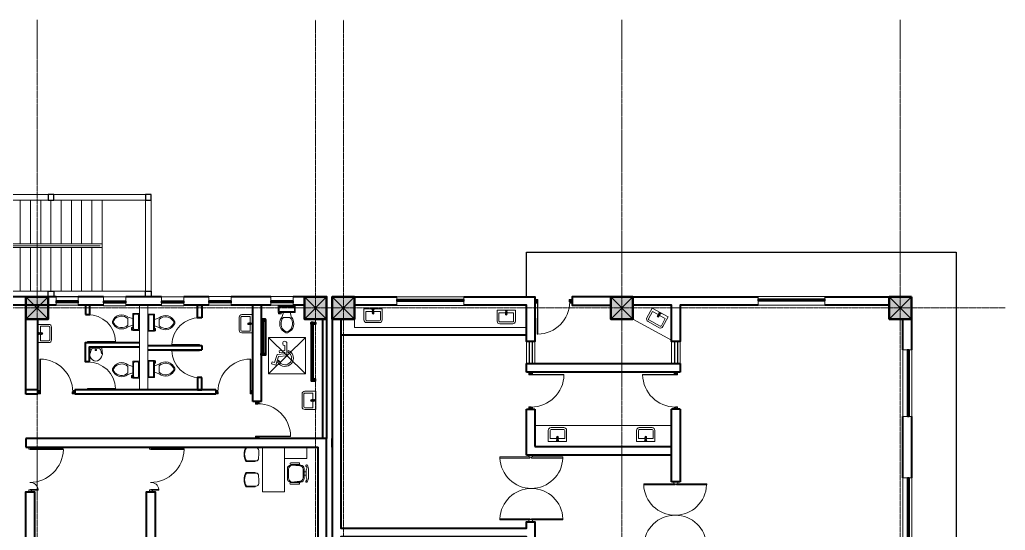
# Model space of a CAD drawing. Header units: millimetres. Extents: x 2399484 to 3337895, y 3598750 to 3969149.
# Drawn here: x 2451994 to 2478538, y 3685208 to 3698952 of the extents above; entities that cross this region are included whole.
import ezdxf

# ---------------------------------------------------------------- set-up
doc = ezdxf.new("R2010")
doc.units = ezdxf.units.MM
doc.header["$MEASUREMENT"] = 0
doc.linetypes.add('CENTER', pattern=[2, 1.25, -0.25, 0.25, -0.25])
doc.linetypes.add('DASHED', pattern=[0.75, 0.5, -0.25])
for name, color, linetype, lineweight in [('0newfurnture', 30, 'Continuous', 15), ('centreline', 52, 'CENTER', 5), ('Column-0.5', 14, 'Continuous', 50), ('Dimension- 0.15', 114, 'Continuous', 15), ('Dimension-137.5', 86, 'Continuous', 13), ('door', 41, 'Continuous', 5), ('Door Opening-0.09', 253, 'Continuous', 9), ('Frame-0.3', 24, 'Continuous', 30), ('furniture', 34, 'Continuous', 15), ('Furniture Hospital-0.09', 44, 'Continuous', 9), ('Hatch', 9, 'Continuous', 9), ('hidden lines', 205, 'DASHED', 5), ('Metal  workt-0.2', 13, 'Continuous', 20), ('Sill Level', 140, 'Continuous', 20), ('stairs', 6, 'Continuous', 25), ('T-Fixture-0.09', 255, 'Continuous', 9), ('WALL 0.2', 7, 'Continuous', 20), ('wall 0.4', 7, 'Continuous', 40), ('WINDOW', 152, 'Continuous', 30), ('Windows Plan', 152, 'Continuous', 35)]:
    doc.layers.add(name, color=color, linetype=linetype, lineweight=lineweight)

# ---------------------------------------------------------------- blocks, each defined once
blk = doc.blocks.new("door 3'3")
at = {"layer": 'door'}
for p, q in [((82769.4, -31237.4), (82769.4, -31203.4)), ((82769.8, -31203.4), (82769.4, -31203.4)), ((82769.8, -31237.4), (82769.8, -31203.4))]:
    blk.add_line(p, q, dxfattribs=at)
at = {"layer": 'door', "ltscale": 80}
for points in [[(82769.8, -31239.8), (82767.4, -31239.8), (82767.4, -31239.4), (82766.9, -31239.4), (82766.9, -31236.4), (82767.4, -31236.4), (82767.4, -31235.9), (82769.4, -31235.9), (82769.4, -31237.4), (82769.8, -31237.4)], [(82802.9, -31239.8), (82805.4, -31239.8), (82805.4, -31239.4), (82805.9, -31239.4), (82805.9, -31236.4), (82805.4, -31236.4), (82805.4, -31235.9), (82803.4, -31235.9), (82803.4, -31237.4), (82802.9, -31237.4)]]:
    blk.add_lwpolyline(points, close=True, dxfattribs=at)
blk.add_arc((82769.4, -31237.4), 34, 0, 89.2047, dxfattribs=at)
at = {"layer": 'Hatch'}
for centre, radius, start, end in [((82767.7, -31239.9), 2.68, 36.7582, 107.5329), ((82767.3, -31240.3), 1.96, 14.7681, 101.3525), ((82757.2, -31236.2), 10.6, 342.6842, 1.6014), ((82764.4, -31235.9), 4.57, 311.0325, 0.2101), ((82768.1, -31239.1), 3.04, 64.8198, 103.5348), ((82767.3, -31236.1), 3.25, 271.0473, 321.5319), ((82805.1, -31239.9), 2.68, 72.4671, 143.2418), ((82805.5, -31236.1), 3.25, 218.4681, 268.9527), ((82804.7, -31239.1), 3.04, 76.4652, 115.1802), ((82805.5, -31240.3), 1.96, 78.6475, 165.2319), ((82808.4, -31235.9), 4.57, 179.7899, 228.9675), ((82815.6, -31236.2), 10.6, 178.3986, 197.3158)]:
    blk.add_arc(centre, radius, start, end, dxfattribs=at)
blk = doc.blocks.new('MAIN DOOR')
at = {"layer": 'door', "ltscale": 1000}
for points in [[(2313.5, 188.5), (2347.4, 188.5), (2347.4, 187.3), (2313.5, 187.3)], [(2381.3, 188.5), (2348.9, 188.5), (2348.9, 187.3), (2381.3, 187.3)]]:
    blk.add_lwpolyline(points, close=True, dxfattribs=at)
for points in [[(2346.1, 190.6), (2346.1, 188.5)], [(2348.9, 188.1), (2347.4, 188.1), (2347.4, 188.5), (2346.1, 188.5), (2346.1, 190.6), (2350.2, 190.6)], [(2347.4, 188.1), (2348.9, 188.1), (2348.9, 188.5), (2350.2, 188.5), (2350.2, 190.6), (2346.1, 190.6)], [(2350.2, 190.6), (2350.2, 188.5)], [(2313.4, 120.7), (2347.3, 120.7), (2347.3, 121.9), (2313.4, 121.9), (2313.4, 120.7)], [(2348.8, 121.1), (2347.3, 121.1), (2347.3, 120.7), (2346, 120.7), (2346, 118.6), (2350.1, 118.6)], [(2347.3, 121.1), (2348.8, 121.1), (2348.8, 120.7), (2350.1, 120.7), (2350.1, 118.6), (2346, 118.6)], [(2346, 118.6), (2346, 120.7)], [(2381.3, 120.7), (2348.8, 120.7), (2348.8, 121.9), (2381.3, 121.9), (2381.3, 120.7)], [(2350.1, 118.6), (2350.1, 120.7)]]:
    blk.add_lwpolyline(points, dxfattribs=at)
at = {"layer": 'Door Opening-0.09', "ltscale": 1000}
for centre, start, end in [((2347.4, 188.5), 182.1168, 357.8826), ((2347.3, 120.7), 2.1167, 177.8826)]:
    blk.add_arc(centre, 33.9, start, end, dxfattribs=at)
at = {"layer": 'WINDOW', "ltscale": 5}
blk.add_line((2350.1, 190.6), (2350.1, 190.6), dxfattribs=at)
blk = doc.blocks.new('d1')
at = {"layer": 'door'}
for p, q in [((2442.7, 10746.2), (2408.3, 10746.2)), ((2408.3, 10746.2), (2408.3, 10745.7)), ((2442.7, 10745.7), (2408.3, 10745.7))]:
    blk.add_line(p, q, dxfattribs=at)
at = {"layer": 'door', "ltscale": 80}
for points in [[(2445, 10779.7), (2445, 10782), (2444.6, 10782), (2444.6, 10782.4), (2441.8, 10782.4), (2441.8, 10782), (2441.4, 10782), (2441.4, 10780.1), (2442.7, 10780.1), (2442.7, 10779.7)], [(2445, 10746.2), (2445, 10743.9), (2444.6, 10743.9), (2444.6, 10743.4), (2441.8, 10743.4), (2441.8, 10743.9), (2441.4, 10743.9), (2441.4, 10745.7), (2442.7, 10745.7), (2442.7, 10746.2)]]:
    blk.add_lwpolyline(points, close=True, dxfattribs=at)
at = {"layer": 'Door Opening-0.09', "ltscale": 80}
blk.add_arc((2442.7, 10745.7), 34.4, 90, 179.274, dxfattribs=at)
at = {"layer": 'hidden lines'}
for centre, radius, start, end in [((2441.6, 10791.4), 9.82, 268.3986, 287.3158), ((2441.4, 10784.8), 4.22, 269.7899, 318.9675), ((2444.3, 10781.3), 2.81, 166.4652, 205.1802), ((2445, 10781.7), 2.48, 162.4671, 233.2418), ((2441.6, 10782), 3, 308.4681, 358.9527), ((2445.5, 10782.1), 1.81, 168.6475, 255.2319), ((2444.3, 10744.5), 2.81, 154.8198, 193.5348), ((2445, 10744.2), 2.48, 126.7582, 197.5329), ((2441.6, 10743.8), 3, 1.0473, 51.5319), ((2445.5, 10743.8), 1.81, 104.7681, 191.3525), ((2441.4, 10741.1), 4.22, 41.0325, 90.2101), ((2441.6, 10734.5), 9.82, 72.6842, 91.6014)]:
    blk.add_arc(centre, radius, start, end, dxfattribs=at)
blk = doc.blocks.new('sems')
at = {"layer": 'Dimension- 0.15', "ltscale": 5}
h = blk.add_hatch(dxfattribs=at)
h.set_pattern_fill('ANSI31', color=256, scale=25.555556)
h.set_pattern_definition([(45, (55035.0093, 4945698.8337), (-2.258813329, 2.258813329), [])])
h.paths.add_polyline_path([(2173550, 4150430), (2173550, 4150489), (2173491, 4150489, 0.414214)])
h.paths.add_polyline_path([(2173550, 4150430, 0.414214), (2173609, 4150489), (2173550, 4150489)])
h.paths.add_polyline_path([(2173550, 4150489), (2173609, 4150489, 0.414214), (2173550, 4150548)])
h.paths.add_polyline_path([(2173491, 4150489), (2173550, 4150489), (2173550, 4150548, 0.414214)])
for p, q in [((2174664, 4150546), (2174664, 4150431)), ((2174894, 4150489), (2174664, 4150546)), ((2174664, 4150431), (2174894, 4150489))]:
    blk.add_line(p, q, dxfattribs=at)
blk.add_lwpolyline([(2174664, 4150489), (2173550, 4150489)], dxfattribs=at)
blk.add_circle((2173550, 4150489), 59.1, dxfattribs=at)
blk.add_solid([(2174664, 4150546), (2174894, 4150489), (2174664, 4150431)], dxfattribs=at)
at = {"layer": 'Dimension-137.5', "ltscale": 5}
blk.add_line((2174664, 4150489), (2174894, 4150489), dxfattribs=at)
at = {"layer": 'Frame-0.3'}
for points in [[(2174450, 4151281), (2174450, 4151131), (2174600, 4151131), (2174600, 4151281)], [(2177075, 4151281), (2177075, 4151131), (2177225, 4151131), (2177225, 4151281)], [(2179700, 4151281), (2179700, 4151131), (2179850, 4151131), (2179850, 4151281)], [(2174450, 4148681), (2174450, 4148531), (2174600, 4148531), (2174600, 4148681)], [(2177075, 4148531), (2177075, 4148681), (2177225, 4148681), (2177225, 4148531)], [(2179700, 4148531), (2179700, 4148681), (2179850, 4148681), (2179850, 4148531)]]:
    blk.add_lwpolyline(points, close=True, dxfattribs=at)
at = {"layer": 'Metal  workt-0.2', "ltscale": 5}
for p, q in [((2174600, 4151281), (2179700, 4151281)), ((2175775, 4151131), (2175775, 4149956)), ((2176050, 4151131), (2176050, 4149956)), ((2176325, 4151131), (2176325, 4149956)), ((2176600, 4151131), (2176600, 4149956)), ((2176875, 4151131), (2176875, 4149956)), ((2177150, 4151131), (2177150, 4149956)), ((2177425, 4151131), (2177425, 4149956)), ((2177700, 4151131), (2177700, 4149956)), ((2177975, 4151131), (2177975, 4149956)), ((2178250, 4151131), (2178250, 4149956)), ((2178525, 4151131), (2178525, 4149956)), ((2179700, 4148681), (2179700, 4151131)), ((2175775, 4149856), (2175775, 4148681)), ((2176050, 4149856), (2176050, 4148681)), ((2176325, 4149856), (2176325, 4148681)), ((2176600, 4149856), (2176600, 4148681)), ((2176875, 4149856), (2176875, 4148681)), ((2177150, 4149856), (2177150, 4148681)), ((2177425, 4149856), (2177425, 4148681)), ((2177700, 4149856), (2177700, 4148681)), ((2177975, 4149856), (2177975, 4148681)), ((2178250, 4149856), (2178250, 4148681)), ((2178525, 4149856), (2178525, 4148681)), ((2175775, 4148531), (2174600, 4148531))]:
    blk.add_line(p, q, dxfattribs=at)
at = {"layer": 'Metal  workt-0.2'}
for points in [[(2177075, 4148531), (2179850, 4148531), (2179850, 4151131), (2174450, 4151131), (2174450, 4148531), (2174600, 4148531)], [(2179700, 4151131), (2174600, 4151131)], [(2174450, 4149851), (2173550, 4149847)], [(2179700, 4148681), (2175775, 4148681), (2175775, 4148531), (2176745, 4148531)]]:
    blk.add_lwpolyline(points, dxfattribs=at)
for points in [[(2175775, 4149956), (2175775, 4149856), (2178525, 4149856), (2178525, 4149956)], [(2175825, 4149906), (2175825, 4149906), (2178475, 4149906), (2178475, 4149906)]]:
    blk.add_lwpolyline(points, close=True, dxfattribs=at)
at = {"layer": 'stairs', "ltscale": 5}
for p, q in [((2174450, 4151281), (2174450, 4148531)), ((2173850, 4151131), (2173850, 4149848)), ((2174150, 4151131), (2174150, 4149849))]:
    blk.add_line(p, q, dxfattribs=at)
for points in [[(2173550, 4149847), (2173550, 4151131)], [(2174450, 4151131), (2173550, 4151131)]]:
    blk.add_lwpolyline(points, dxfattribs=at)
blk = doc.blocks.new("door 5'")
at = {"layer": 'door', "ltscale": 1000}
for points in [[(2177525, 4317078), (2177525, 4317062), (2177516, 4317062), (2177516, 4317020), (2177473, 4317020), (2177474, 4317105)], [(2177525, 4317062), (2177525, 4317105), (2177474, 4317105), (2177473, 4317020)], [(2177474, 4317105), (2177516, 4317105)], [(2178697, 4316120), (2178697, 4317060), (2178671, 4317060), (2178671, 4316120), (2178697, 4316120)], [(2178689, 4317076), (2178689, 4317060), (2178697, 4317060), (2178697, 4317018), (2178740, 4317018), (2178740, 4317104)], [(2178689, 4317060), (2178689, 4317104), (2178740, 4317104), (2178740, 4317018)], [(2177473, 4317020), (2177516, 4317020)], [(2178740, 4317018), (2178697, 4317018)]]:
    blk.add_lwpolyline(points, dxfattribs=at)
blk.add_lwpolyline([(2177516, 4316839), (2177516, 4317062), (2177543, 4317062), (2177543, 4316839)], close=True, dxfattribs=at)
at = {"layer": 'Door Opening-0.09', "ltscale": 1000}
for centre, radius, start, end in [((2177516, 4317062), 224, 276.6944, 2.344), ((2178697, 4317076), 957, 180.3416, 268.4244)]:
    blk.add_arc(centre, radius, start, end, dxfattribs=at)
at = {"layer": 'WINDOW', "ltscale": 5}
blk.add_line((2177474, 4317104), (2177474, 4317104), dxfattribs=at)
blk = doc.blocks.new('2ft column')
at = {"layer": 'Hatch', "ltscale": 5}
h = blk.add_hatch(color=256, dxfattribs=at)
h.dxf.hatch_style = 1
h.paths.add_polyline_path([(2207385, 4176559), (2207985, 4176559), (2207985, 4175959), (2207385, 4175959)])
at = {"layer": 'Column-0.5', "ltscale": 5}
blk.add_lwpolyline([(2207385, 4176559), (2207985, 4176559), (2207985, 4175959), (2207385, 4175959)], close=True, dxfattribs=at)
at = {"layer": 'Defpoints', "ltscale": 5}
for points in [[(2207985, 4176559), (2207385, 4175959)], [(2207985, 4175959), (2207385, 4176559)]]:
    blk.add_lwpolyline(points, dxfattribs=at)
blk = doc.blocks.new('main grid')
at = {"layer": 'centreline', "ltscale": 5}
for p, q in [((2533911, 4018930), (2533911, 3991299)), ((2541411, 4018930), (2541411, 3976624)), ((2542161, 4018930), (2542161, 3976624)), ((2549661, 4018930), (2549661, 3976624)), ((2557161, 4018930), (2557161, 3976624)), ((2559988, 4011172), (2515645, 4011172))]:
    blk.add_line(p, q, dxfattribs=at)
at = {"layer": 'Hatch'}
for p in [(326226, -165087), (333726, -165087)]:
    blk.add_blockref('2ft column', p, dxfattribs=at)
at = {"layer": 'Hatch', "xscale": -1}
for p in [(4749846, -165087), (4757346, -165087), (4764846, -165087)]:
    blk.add_blockref('2ft column', p, dxfattribs=at)
blk = doc.blocks.new('TAP')
at = {"layer": 'Furniture Hospital-0.09', "linetype": 'Continuous'}
for p, q in [((0, 38), (0, -38)), ((5, 38), (0, 38)), ((5, 38), (5, -38)), ((30, 25), (5, 25)), ((30, 0), (5, 0)), ((30, 25), (30, -25)), ((56, 16), (30, 16)), ((51, 7), (48, 8)), ((59, 19), (57, 22)), ((73, 24), (73, 27)), ((88, 20), (89, 22)), ((97, 15), (125, 12)), ((97, 8), (100, 9)), ((5, -38), (0, -38)), ((30, -25), (5, -25)), ((56, -16), (30, -16)), ((51, -8), (48, -9)), ((60, -20), (58, -22)), ((74, -24), (74, -27)), ((88, -19), (90, -22)), ((97, -7), (100, -8)), ((97, -15), (125, -12))]:
    blk.add_line(p, q, dxfattribs=at)
for radius in [21.2, 19.7]:
    blk.add_circle((74, 0), radius, dxfattribs=at)
for centre, radius, start, end in [((74, 0), 27.2, 163.0512, 199.0512), ((74, 0), 24.2, 127.0512, 163.0512), ((74, 0), 27.2, 91.0512, 127.0512), ((74, 0), 24.2, 55.0512, 91.0512), ((74, 0), 27.2, 19.0512, 55.0512), ((74, 0), 24.2, 343.0512, 19.0512), ((95, 0), 32.6, 337.45, 22.55), ((74, 0), 24.2, 199.0512, 235.0512), ((74, 0), 27.2, 235.0512, 271.0512), ((74, 0), 24.2, 271.0512, 307.0512), ((74, 0), 27.2, 307.0512, 343.0512)]:
    blk.add_arc(centre, radius, start, end, dxfattribs=at)
blk = doc.blocks.new('bazin')
at = {"layer": '0newfurnture', "ltscale": 5}
for p, q in [((2434577, 4011590), (2435069, 4011590)), ((2434577, 4011295), (2434577, 4011590)), ((2435069, 4011590), (2435069, 4011295)), ((2434626, 4011295), (2434626, 4011516)), ((2434626, 4011516), (2434799, 4011516)), ((2434847, 4011516), (2435020, 4011516)), ((2435020, 4011516), (2435020, 4011295)), ((2434996, 4011270), (2434651, 4011270)), ((2434996, 4011221), (2434651, 4011221))]:
    blk.add_line(p, q, dxfattribs=at)
blk.add_circle((2434823, 4011477), 25.6, dxfattribs=at)
for centre, radius, start, end in [((2434651, 4011295), 73.8, 180, 270), ((2434651, 4011295), 24.6, 180, 270), ((2434996, 4011295), 73.8, 270, 0), ((2434996, 4011295), 24.6, 270, 0)]:
    blk.add_arc(centre, radius, start, end, dxfattribs=at)
at = {"layer": '0newfurnture', "ltscale": 5, "xscale": 0.9842520018725999, "yscale": 0.9842520018725999, "zscale": 0.9842520018725999, "rotation": 270}
blk.add_blockref('TAP', (2434823, 4011590), dxfattribs=at)
blk = doc.blocks.new('Toilet - top')
at = {"layer": 'Furniture Hospital-0.09'}
for p, q in [((-10, -8.5), (-8, -8.5)), ((-10, -9.5), (-10, -8.5)), ((-7, -9.5), (-10, -9.5)), ((-8, -8.5), (-8, -8)), ((-7, -8), (-7, -9.5)), ((-4, -8), (-6, -14)), ((4, -8), (6, -14)), ((9.5, -6), (9.5, -2)), ((4, -14), (-4, -14))]:
    blk.add_line(p, q, dxfattribs=at)
blk.add_lwpolyline([(10.5, -8), (10.5, 0), (-10.5, 0), (-10.5, -8)], close=True, dxfattribs=at)
for points in [[(-9.5, -2), (-9.5, -6)], [(8.5, -1), (-8.5, -1)], [(-8.5, -7), (8.5, -7)]]:
    blk.add_lwpolyline(points, dxfattribs=at)
for centre, radius, start, end in [((-8.6, -1.9), 0.884, 81.8699, 188.1301), ((-8.6, -6.1), 0.884, 171.8699, 278.1301), ((8.6, -1.9), 0.884, 351.8699, 98.1301), ((8.6, -6.1), 0.884, 261.8699, 8.1301), ((3.5, -21.6), 12.2, 141.4691, 247.9714), ((4.2, -21.8), 11.3, 136.3677, 238.9468), ((-3.5, -21.6), 12.2, 292.0284, 38.5307), ((-4.2, -21.8), 11.3, 301.053, 43.6321), ((0, -27.9), 4, 245.7318, 294.2682), ((0, -29), 4, 254.8605, 285.1395)]:
    blk.add_arc(centre, radius, start, end, dxfattribs=at)
blk = doc.blocks.new('26 door')
at = {"layer": 'door'}
blk.add_line((42654.7, -717.8), (42654.7, -716.7), dxfattribs=at)
at = {"layer": 'door', "ltscale": 5}
blk.add_lwpolyline([(42654.7, -716.7), (42684.7, -716.7), (42684.7, -717.8), (42654.7, -717.8)], dxfattribs=at)
at = {"layer": 'Door Opening-0.09'}
blk.add_arc((42654.8, -717.8), 30, 2.1358, 90.1794, dxfattribs=at)
blk = doc.blocks.new('TIA UR Plan-flat-1')
at = {"layer": 'Furniture Hospital-0.09'}
for points in [[(-186, 175), (-265, 150, 0.270578), (-380, 0, 0.556713)], [(-186, -175), (-265, -150, -0.270578), (-380, 0, -0.556713)], [(0, 0), (0, 132, 0.414214), (-25, 157), (-186, 175)], [(0, 0), (0, -132, -0.414214), (-25, -157), (-186, -175)], [(-174, 175), (-174, 154), (-81, 130, -0.321575), (-32, 71), (-32, 0)], [(-174, -175), (-174, -154), (-81, -130, 0.321575), (-32, -71), (-32, 0)]]:
    blk.add_lwpolyline(points, format="xyb", dxfattribs=at)
blk.add_circle((-75, 0), 20, dxfattribs=at)
blk = doc.blocks.new('Wheel Chair')
at = {"layer": 'T-Fixture-0.09'}
blk.add_lwpolyline([(-130, -183, -0.239978), (-223, 0, -0.243341), (-129, 182), (-128, 182, -0.241316), (75, 211), (76, 211, -0.238142), (218, 65), (184, 14), (173, 51, 0.192657), (94, 153), (94, 154, 0.25323), (-74, 162), (-74, 161, 0.245902), (-174, 27), (-175, 27, 0.247474), (-120, -132), (-128, -181)], format="xyb", dxfattribs=at)
blk.add_lwpolyline([(305, 47), (366, 13), (392, 59), (290, 117), (158, -89), (-63, -51), (-146, -374, 0.423515), (-104, -442), (-103, -442, 0.413314), (-35, -399), (-32, -388, 0.409265), (-67, -332), (-80, -330), (-48, -201), (105, -227), (113, -178), (-33, -153), (-23, -112), (182, -146)], format="xyb", close=True, dxfattribs=at)
blk = doc.blocks.new('ADHIKRIT')
at = {"layer": 'furniture'}
for p, q in [((900, 1351), (0, 1351)), ((0, 1351), (0, -450)), ((0, 741), (0, 1351)), ((900, -450), (900, 1351)), ((-245, 1046), (-569, 1047)), ((-245, 980), (-569, 981)), ((1048, 956), (1048, 1014)), ((1187, 1121), (1153, 1121)), ((1187, 1145), (1558, 1147)), ((1187, 1145), (1187, 1121)), ((1187, 1121), (1545, 1123)), ((-789, 683), (-869, 683)), ((-789, 547), (-869, 547)), ((1050, 758), (1050, 711)), ((1050, 700), (1050, 711)), ((1189, 595), (1157, 595)), ((1187, 595), (1187, 571)), ((1187, 571), (1558, 573)), ((1189, 595), (1286, 595)), ((1287, 595), (1545, 597)), ((-900, 0), (0, 0)), ((-900, -450), (-900, 0)), ((-247, 247), (-571, 248)), ((-247, 182), (-571, 182)), ((1189, 102), (1157, 102)), ((1187, 126), (1558, 124)), ((1187, 102), (1187, 126)), ((1189, 102), (1286, 101)), ((1287, 101), (1545, 100)), ((1048, -260), (1048, -318)), ((1050, -4), (1050, -14)), ((1050, -61), (1050, -14)), ((0, -450), (-900, -450)), ((0, -450), (900, -450)), ((1187, -425), (1153, -425)), ((1187, -425), (1545, -426)), ((1187, -449), (1187, -425)), ((1187, -449), (1558, -450))]:
    blk.add_line(p, q, dxfattribs=at)
for points in [[(-897, 962, 0.207066), (-957, 755), (-957, 615)], [(-885, 900, 0.214578), (-869, 755), (-869, 615)], [(-110, 614), (-109, 818, 0.414214), (-246, 955), (-655, 956, 0.418376), (-789, 820), (-789, 615)], [(-153, 614), (-152, 788, 0.28028), (-288, 955), (-610, 925, 0.418376), (-744, 789), (-745, 615)], [(-899, 268, -0.207066), (-958, 476), (-957, 615)], [(-886, 330, -0.214578), (-870, 475), (-869, 615)], [(-110, 614), (-110, 409, -0.414214), (-247, 273), (-656, 274, -0.418376), (-790, 410), (-789, 615)], [(-153, 614), (-153, 440, -0.28028), (-290, 273), (-612, 304, -0.418376), (-745, 441), (-745, 615)]]:
    blk.add_lwpolyline(points, format="xyb", dxfattribs=at)
for centre, radius, start, end in [((-881, 933), 33.3, 262.3354, 120.0474), ((-569, 1014), 32.9, 89.8702, 269.8702), ((-245, 1013), 32.9, 269.8702, 89.8702), ((1753, 864), 711, 172.5908, 188.6233), ((1154, 1015), 106, 90.3083, 180.3083), ((1203, 1157), 39.5, 294.3355, 296.5711), ((1099, 860), 518, 329.4756, 30.5244), ((1099, 860), 542, 328.0257, 31.9845), ((1157, 701), 106, 180.3083, 270.3083), ((-882, 297), 33.3, 239.693, 97.4051), ((-571, 215), 32.9, 89.8702, 269.8702), ((-253, 214), 33.4, 280.4483, 79.5122), ((1157, -4), 106, 89.6917, 179.6917), ((1099, -163), 518, 329.4756, 30.5244), ((1099, -163), 542, 328.0155, 31.9743), ((1753, -168), 711, 171.3767, 187.4092), ((1154, -319), 106, 179.6917, 269.6917), ((1203, -461), 39.5, 63.4289, 65.6645)]:
    blk.add_arc(centre, radius, start, end, dxfattribs=at)
blk = doc.blocks.new('v2')
at = {"layer": 'Sill Level'}
blk.add_lwpolyline([(2448277, 3818910), (2448877, 3818910), (2448877, 3818670), (2448277, 3818670)], close=True, dxfattribs=at)
at = {"layer": 'Windows Plan'}
blk.add_lwpolyline([(2448877, 3818790), (2448277, 3818790), (2448277, 3818743), (2448877, 3818743)], close=True, dxfattribs=at)
blk = doc.blocks.new('v18')
at = {"layer": 'Sill Level'}
blk.add_lwpolyline([(2462914, 3850453), (2464714, 3850453), (2464714, 3850693), (2462914, 3850693)], close=True, dxfattribs=at)
at = {"layer": 'Windows Plan'}
blk.add_lwpolyline([(2464714, 3850573), (2462914, 3850573), (2462914, 3850620), (2464714, 3850620)], close=True, dxfattribs=at)

msp = doc.modelspace()

# ---------------------------------------------------------------- linework, layer by layer
at = {"layer": '0newfurnture', "ltscale": 5}
for p, q in [((2455217, 3688984.3), (2455217, 3691264.3)), ((2455447, 3688984.3), (2455447, 3691264.3)), ((2468511, 3690894.3), (2469551, 3690327.3))]:
    msp.add_line(p, q, dxfattribs=at)
msp.add_lwpolyline([(2463953.1, 3691264.3), (2465641, 3691264.3), (2465641, 3690664.3), (2461011, 3690664.3), (2461011, 3691264.3), (2462153.1, 3691264.3)], dxfattribs=at)
msp.add_lwpolyline([(2465871, 3687464.3), (2469551, 3687464.3), (2469551, 3688028.6), (2465871, 3688028.6)], close=True, dxfattribs=at)
at = {"layer": 'centreline', "ltscale": 5}
for p, q in [((2452461, 3698952.5), (2452461, 3671321.6)), ((2468211, 3698952.5), (2468211, 3651012.4)), ((2475711, 3698952.5), (2475711, 3690894.3))]:
    msp.add_line(p, q, dxfattribs=at)
at = {"layer": 'Door Opening-0.09'}
msp.add_lwpolyline([(2458690.7, 3690393.8), (2459690.7, 3690393.8), (2459690.7, 3689421.6), (2458690.7, 3689421.6)], close=True, dxfattribs=at)
for points in [[(2459690.7, 3690393.8), (2458690.7, 3689421.6)], [(2458690.7, 3690393.8), (2459690.7, 3689421.6)]]:
    msp.add_lwpolyline(points, dxfattribs=at)
at = {"layer": 'stairs', "ltscale": 5}
msp.add_lwpolyline([(2465641.7, 3691494.3), (2465641.7, 3692694.3), (2477211, 3692694.3), (2477211, 3683994.3)], dxfattribs=at)
at = {"layer": 'WALL 0.2', "ltscale": 5}
for points in [[(2465641, 3690294.3), (2465641, 3689694.3)], [(2465871, 3690294.3), (2465871, 3689694.3)], [(2469551, 3690294.3), (2469551, 3689694.3)], [(2469781, 3690294.3), (2469781, 3689694.3)]]:
    msp.add_lwpolyline(points, dxfattribs=at)
at = {"layer": 'wall 0.4', "ltscale": 5}
for p, q in [((2458273, 3688674.3), (2458273, 3691264.3)), ((2458503, 3688674.3), (2458503, 3691264.3)), ((2452161, 3688874.3), (2452161, 3690894.3)), ((2452481, 3688874.3), (2452481, 3690894.3)), ((2460151, 3690894.3), (2460151, 3687674.3)), ((2460261, 3690894.3), (2460261, 3687674.3)), ((2460641, 3690466.6), (2465641, 3690466.6)), ((2455447, 3690179.3), (2456900.6, 3690179.3)), ((2456900.6, 3690179.3), (2456900.6, 3690069.3)), ((2455447, 3690069.3), (2456900.6, 3690069.3)), ((2465641, 3689464.3), (2465641, 3689694.3)), ((2465641, 3689694.3), (2469781, 3689694.3)), ((2469781, 3689694.3), (2469781, 3689464.3)), ((2469781, 3689464.3), (2465641, 3689464.3)), ((2452481, 3688984.3), (2452161, 3688984.3)), ((2452481, 3688874.3), (2452161, 3688874.3)), ((2457273, 3688984.3), (2453481, 3688984.3)), ((2453481, 3688984.3), (2453481, 3688874.3)), ((2457273, 3688874.3), (2453481, 3688874.3)), ((2457273, 3688984.3), (2457273, 3688874.3)), ((2458503, 3688674.3), (2458273, 3688674.3)), ((2465641, 3687234.3), (2465641, 3688464.3)), ((2465641, 3688464.3), (2465871, 3688464.3)), ((2465871, 3688464.3), (2465871, 3687464.3)), ((2469551, 3687464.3), (2469551, 3688464.3)), ((2469781, 3688464.3), (2469551, 3688464.3)), ((2469781, 3688464.3), (2469781, 3686514.3)), ((2452161, 3687674.3), (2452161, 3687444.3)), ((2460261, 3687674.3), (2452161, 3687674.3)), ((2460261, 3683994.3), (2460261, 3687674.3)), ((2460411, 3687444.3), (2460411, 3687674.3)), ((2465871, 3687464.3), (2469551, 3687464.3)), ((2469551, 3686514.3), (2469551, 3687464.3)), ((2452161, 3687444.3), (2460031, 3687444.3)), ((2460031, 3683994.3), (2460031, 3687444.3)), ((2469551, 3687234.3), (2465641, 3687234.3)), ((2469781, 3686514.3), (2469551, 3686514.3))]:
    msp.add_line(p, q, dxfattribs=at)
for points in [[(2452972.7, 3691494.3), (2451361, 3691494.3)], [(2454251.2, 3691494.3), (2453572.7, 3691494.3)], [(2454375.8, 3691494.3), (2454375.8, 3691494.3)], [(2455812.8, 3691494.3), (2454851.2, 3691494.3)], [(2457091.3, 3691494.3), (2456412.8, 3691494.3)], [(2458760.8, 3691494.3), (2457691.3, 3691494.3)], [(2459661, 3691494.3), (2459360.8, 3691494.3)], [(2461011, 3691494.3), (2462153.1, 3691494.3)], [(2463953.1, 3691494.3), (2465871, 3691494.3), (2465871, 3690294.3), (2465641, 3690294.3), (2465641, 3691264.3), (2463953.1, 3691264.3)], [(2467911, 3691494.3), (2466871, 3691494.3), (2466871, 3691264.3), (2467911, 3691264.3)], [(2468511, 3691494.3), (2471881, 3691494.3)], [(2473681, 3691494.3), (2475411, 3691494.3)], [(2452972.7, 3691264.3), (2451361, 3691264.3)], [(2454251.2, 3691264.3), (2453572.7, 3691264.3)], [(2455812.8, 3691264.3), (2454851.2, 3691264.3)], [(2457091.3, 3691264.3), (2456412.8, 3691264.3)], [(2458760.8, 3691264.3), (2457691.3, 3691264.3)], [(2459661, 3691264.3), (2459360.8, 3691264.3)], [(2462153.1, 3691264.3), (2461011, 3691264.3)], [(2471881, 3691264.3), (2469781, 3691264.3), (2469781, 3690294.3), (2469551, 3690294.3), (2469551, 3691264.3), (2468511, 3691264.3)], [(2475411, 3691264.3), (2473681, 3691264.3)], [(2460411, 3690894.3), (2460411, 3683994.3)], [(2460641, 3690894.3), (2460641, 3685264.3), (2465641, 3685264.3), (2465641, 3685434.3), (2465871, 3685434.3), (2465871, 3682784.3), (2465641, 3682784.3), (2465641, 3685034.3), (2460641, 3685034.3), (2460641, 3683994.3)], [(2475781, 3690069.3), (2475781, 3690894.3)], [(2476011, 3690894.3), (2476011, 3690069.3)], [(2455217, 3690139.3), (2453867, 3690139.3), (2453867, 3689741.9), (2453767, 3689741.9), (2453767, 3690264.3), (2455217, 3690264.3)], [(2475781, 3686619.3), (2475781, 3688269.3)], [(2476011, 3688269.3), (2476011, 3686619.3)], [(2452161, 3683994.3), (2452161, 3686244.3), (2452391, 3686244.3), (2452391, 3683994.3)], [(2452761, 3683624.3), (2455412, 3683624.3), (2455412, 3686244.3), (2455642, 3686244.3), (2455642, 3683624.3), (2459661, 3683624.3)]]:
    msp.add_lwpolyline(points, dxfattribs=at)
for points in [[(2453767, 3691014.3), (2453885.3, 3691014.3), (2453885.3, 3691264.3), (2453767, 3691264.3)], [(2456897, 3690929.3), (2456778.7, 3690929.3), (2456778.7, 3691264.3), (2456897, 3691264.3)], [(2458611.7, 3690844.6), (2458611.7, 3690888.6), (2458497.5, 3690888.6), (2458497.5, 3690844.6)], [(2458562.7, 3689922.5), (2458562.7, 3690885.4), (2458611.7, 3690885.4), (2458611.7, 3689922.5)], [(2459846.8, 3690758.2), (2459846.8, 3690802.2), (2459961, 3690802.2), (2459961, 3690758.2)], [(2459895.8, 3689230.3), (2459895.8, 3690799), (2459846.8, 3690799), (2459846.8, 3689230.3)], [(2458611.7, 3689963.3), (2458611.7, 3689919.3), (2458497.5, 3689919.3), (2458497.5, 3689963.3)], [(2456897, 3689319.3), (2456778.7, 3689319.3), (2456778.7, 3688984.3), (2456897, 3688984.3)], [(2459846.8, 3689274.4), (2459846.8, 3689230.3), (2459961, 3689230.3), (2459961, 3689274.4)]]:
    msp.add_lwpolyline(points, close=True, dxfattribs=at)
at = {"layer": 'WINDOW', "ltscale": 5}
for points in [[(2465716, 3690294.3), (2465716, 3689694.3)], [(2465796, 3690294.3), (2465796, 3689694.3)], [(2469626, 3690294.3), (2469626, 3689694.3)], [(2469706, 3690294.3), (2469706, 3689694.3)]]:
    msp.add_lwpolyline(points, dxfattribs=at)

# ---------------------------------------------------------------- block references
at = {"layer": '0newfurnture', "ltscale": 5}
msp.add_blockref('main grid', (-81449.7, -319977.6), dxfattribs=at)
at = {"layer": '0newfurnture'}
for p, rotation in [((-1588784.7, 1334455), 331.4004904711639), ((6464071.3, 1255681.9), 90)]:
    msp.add_blockref('bazin', p, dxfattribs=dict(at, rotation=rotation))
at = {"layer": '0newfurnture', "xscale": -1}
for p, rotation in [((-1553317.3, 1255945.8), 270), ((-1551622.9, 1253880.9), 270), ((31653.5, 7699192), 180), ((34030.7, 7699192), 180)]:
    msp.add_blockref('bazin', p, dxfattribs=dict(at, rotation=rotation))
at = {"layer": '0newfurnture'}
for p in [(26687.4, -320422.3), (30276.3, -320455)]:
    msp.add_blockref('bazin', p, dxfattribs=at)
at = {"layer": 'door', "yscale": 25, "zscale": 25}
for p, xscale in [((1387456.4, 3708210.1), 25), ((3523207.6, 3708125.1), -25), ((1387456.4, 3706937.7), 25)]:
    msp.add_blockref('26 door', p, dxfattribs=dict(at, xscale=xscale))
at = {"layer": 'door'}
for name, p, xscale, yscale, zscale, rotation in [('26 door', (3523207.6, 3672123.5), 25, 25, 25, 180), ("door 5'", (6542008.7, 1623073.8), 0.9473750180788149, 0.9473750180788149, 0.9473750180788149, 89.9959866754369), ("door 5'", (6545259.7, 1623073.8), 0.9473750180788149, 0.9473750180788149, 0.9473750180788149, 89.9959866754369)]:
    msp.add_blockref(name, p, dxfattribs=dict(at, xscale=xscale, yscale=yscale, zscale=zscale, rotation=rotation))
at = {"layer": 'Door Opening-0.09'}
for name, p, xscale, yscale, zscale, rotation in [("door 3'3", (343232.3, 2891487.8), -25.64102901525867, 25.64102901525867, 25.64102901525867, 179.9706059984345), ('d1', (2176972.1, 3751408.8), 25.64102998076803, 25.64102998076803, 25.64102998076803, 270.0333351146509), ('d1', (2528562.6, 3964900.4), 25.64102998076803, 25.64102998076803, 25.64102998076803, 179.9666648857409), ('d1', (2406859.5, 3964900.4), -25.64102998076803, 25.64102998076803, 25.64102998076803, 180.0333351142591), ('MAIN DOOR', (2524455.3, 3682418.4), -24.99999476308163, 24.99999476308163, 24.99999476308163, 359.9502640851987), ('MAIN DOOR', (2410966.7, 3689529.6), -24.99999476308163, 24.99999476308163, 24.99999476308163, 179.9508515784996)]:
    msp.add_blockref(name, p, dxfattribs=dict(at, xscale=xscale, yscale=yscale, zscale=zscale, rotation=rotation))
at = {"layer": 'furniture', "extrusion": (0, 0, -1), "xscale": -0.6669998082076751, "yscale": 0.6669998082076751, "zscale": -0.6669998082076751, "rotation": 180}
msp.add_blockref('ADHIKRIT', (-2459130, 3687144.4), dxfattribs=at)
at = {"layer": 'Furniture Hospital-0.09', "xscale": 21.93575057202424, "yscale": 21.93575057202424, "zscale": 21.93575057202424}
msp.add_blockref('Toilet - top', (2459186.5, 3691247.3), dxfattribs=at)
at = {"layer": 'Furniture Hospital-0.09', "yscale": 21.93575057202424, "zscale": 21.93575057202424}
for p, xscale, rotation in [((2455217, 3690817.4), -21.93575057202424, 270), ((2455447, 3690797.5), 21.93575057202424, 90.00000000000001), ((2455217, 3689530.6), -21.93575057202424, 270), ((2455447, 3689549.2), -21.93575057202424, 90)]:
    msp.add_blockref('Toilet - top', p, dxfattribs=dict(at, xscale=xscale, rotation=rotation))
at = {"layer": 'Furniture Hospital-0.09', "rotation": 89.99999936601192}
msp.add_blockref('TIA UR Plan-flat-1', (2454044.8, 3690139.3), dxfattribs=at)
at = {"layer": 'T-Fixture-0.09', "rotation": 194.4181928326748}
msp.add_blockref('Wheel Chair', (2459142.7, 3689842.4), dxfattribs=at)
at = {"layer": 'wall 0.4'}
for name, p in [('sems', (275685.9, -457036.7)), ('v2', (4696.1, -127406.2)), ('v2', (5974.5, -127416.2)), ('v2', (7536.2, -127416.2)), ('v2', (8814.6, -127406.2)), ('v2', (10484.2, -127406.2)), ('v18', (-760.6, -159198.2)), ('v18', (8967.4, -159188.2))]:
    msp.add_blockref(name, p, dxfattribs=at)
at = {"layer": 'wall 0.4', "rotation": 270}
msp.add_blockref('v18', (-1374671.5, 6152983), dxfattribs=at)
at = {"layer": 'wall 0.4', "ltscale": 5, "xscale": -25.64102998076803, "yscale": 25.64102998076803, "zscale": 25.64102998076803}
for p, rotation in [((2733781.9, 3751408.8), 89.96666488534903), ((2520879.6, 3412165.3), 359.966664885349)]:
    msp.add_blockref('d1', p, dxfattribs=dict(at, rotation=rotation))
at = {"layer": 'wall 0.4', "xscale": -1, "rotation": 270.0000000000987}
msp.add_blockref('v18', (-1374671.5, 1221905.6), dxfattribs=at)

doc.saveas('drawing.dxf')
